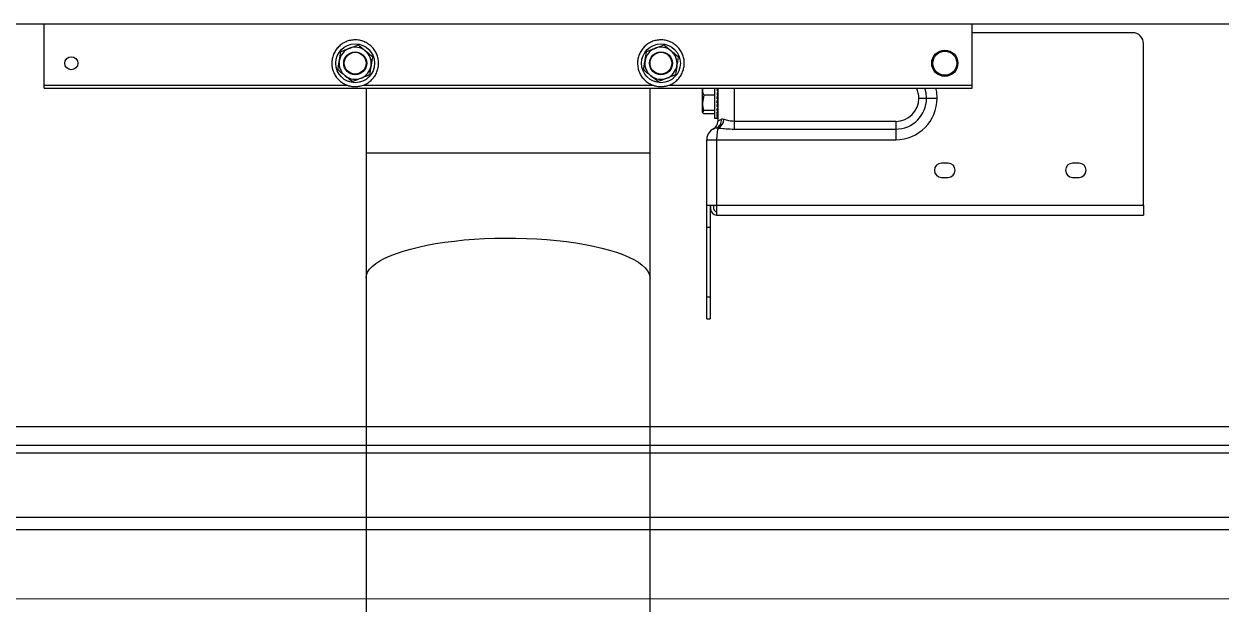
# Model space of a CAD drawing. Header units: inches. Extents: x -1851 to 6314, y -1304 to 4687.
# Drawn here: x -19.91 to 1.67, y 2806.51 to 2816.97 of the extents above; entities that cross this region are included whole.
import ezdxf

# ---------------------------------------------------------------- set-up
doc = ezdxf.new("R2010")
doc.units = ezdxf.units.IN
doc.header["$MEASUREMENT"] = 0
for name, color, linetype in [('DC FEEEDERS', 1, 'Continuous'), ('DC STRING CABLES', 30, 'Continuous'), ('WIRE MANAGEMENT', 4, 'Continuous')]:
    doc.layers.add(name, color=color, linetype=linetype)

# ---------------------------------------------------------------- blocks, each defined once
blk = doc.blocks.new('2.4.20_7-7_Mid Plan View')
at = {"color": 7, "linetype": 'Continuous', "lineweight": 25}
for p, q in [((0.5729209780693019, 1.016000036150217), (0.5729209780693019, -1.016000028699636)), ((0.5434709787368774, 0.2124999947845936), (0.5434709787368774, -0.2125000022351742)), ((0.5434709787368774, 0.2124999947845936), (0.5449209809303284, 0.2124999947845936)), ((0.5449209809303284, 0.2124999947845936), (0.5729209780693019, 0.2124999947845936)), ((0.4565092921257019, 0.06500000134110451), (0.2310929447412491, 0.06500000134110451)), ((0.5139469504356384, 0.06500000134110451), (0.4565092921257019, 0.06500000134110451)), ((0.5434709787368774, 0.06500000134110451), (0.5139469504356384, 0.06500000134110451)), ((0.2310929447412491, -0.06500000134110451), (0.4565092921257019, -0.06500000134110451)), ((0.4565092921257019, -0.06500000134110451), (0.5139469504356384, -0.06500000134110451)), ((0.5139469504356384, -0.06500000134110451), (0.5434709787368774, -0.06500000134110451)), ((0.4379209876060486, -0.09100000187754631), (0.4379209876060486, -0.0924999974668026)), ((0.4379209876060486, -0.09100000187754631), (0.4479210078716278, -0.09100000187754631)), ((0.4479210078716278, -0.0924999974668026), (0.4379209876060486, -0.0924999974668026)), ((0.4479210078716278, -0.09100000187754631), (0.4479210078716278, -0.0924999974668026)), ((0.4479210078716278, -0.09100000187754631), (0.479921013116833, -0.09100000187754631)), ((0.479921013116833, -0.0924999974668026), (0.4479210078716278, -0.0924999974668026)), ((0.479921013116833, -0.09100000187754631), (0.479921013116833, -0.0924999974668026)), ((0.479921013116833, -0.09100000187754631), (0.4899210035800934, -0.09100000187754631)), ((0.4899210035800934, -0.0924999974668026), (0.479921013116833, -0.0924999974668026)), ((0.4899210035800934, -0.09275000169873238), (0.4881710112094879, -0.09275000169873238)), ((0.4899210035800934, -0.09100000187754631), (0.5199210047721863, -0.09100000187754631)), ((0.4899210035800934, -0.09100000187754631), (0.4899210035800934, -0.09549999609589577)), ((0.5199210047721863, -0.09100000187754631), (0.5199210047721863, -0.09549999609589577)), ((0.5318291187286377, -0.09459999576210976), (0.5318291187286377, -0.08958055451512337)), ((0.5324209928512573, -0.08899999782443047), (0.532260656356808, -0.08909258618950844)), ((0.5324209928512573, -0.08899999782443047), (0.5325379967689514, -0.08899999782443047)), ((0.5332468748092651, -0.08958055451512337), (0.5325379967689514, -0.08899999782443047)), ((0.5325379967689514, -0.08899999782443047), (0.5367928147315979, -0.08899999782443047)), ((0.5332468748092651, -0.09459999576210976), (0.5332468748092651, -0.08958055451512337)), ((0.5403387546539307, -0.08958055451512337), (0.5367928147315979, -0.08899999782443047)), ((0.5367928147315979, -0.08899999782443047), (0.5431758165359497, -0.08899999782443047)), ((0.5403387546539307, -0.09459999576210976), (0.5403387546539307, -0.08958055451512337)), ((0.5434709787368774, -0.08905019983649254), (0.5431758165359497, -0.08899999782443047)), ((0.5431758165359497, -0.08899999782443047), (0.5434709787368774, -0.08899999782443047)), ((0.4854210019111633, -0.09549999609589577), (0.4854210019111633, -0.2910000048577785)), ((0.4899210035800934, -0.09549999609589577), (0.4854210019111633, -0.09549999609589577)), ((0.4881710112094879, -0.09424999728798866), (0.4899210035800934, -0.09424999728798866)), ((0.4899210035800934, -0.09549999609589577), (0.4899210035800934, -0.2910000048577785)), ((0.5199210047721863, -0.09549999609589577), (0.4899210035800934, -0.09549999609589577)), ((0.5199210047721863, -0.09549999609589577), (0.5199210047721863, -0.1775000058114529)), ((0.5434709787368774, -0.09599999710917473), (0.5282875895500183, -0.09599999710917473)), ((0.52982097864151, -0.09459999576210976), (0.52982097864151, -0.09591010585427284)), ((0.5320414900779724, -0.09459999576210976), (0.52982097864151, -0.09459999576210976)), ((0.52982097864151, -0.09591010585427284), (0.52982097864151, -0.09599999710917473)), ((0.529826283454895, -0.09599999710917473), (0.529826283454895, -0.09598102048039436)), ((0.5298541188240051, -0.09599999710917473), (0.5298541188240051, -0.09564999863505363)), ((0.5302134156227112, -0.09599999710917473), (0.5302134156227112, -0.09564999863505363)), ((0.5309533476829493, -0.09599999710917473), (0.5309533476829493, -0.09564999863505363)), ((0.5434709787368774, -0.09459999576210976), (0.5320414900779724, -0.09459999576210976)), ((0.5320414900779724, -0.09599999710917473), (0.5320414900779724, -0.09564999863505363)), ((0.533430278301239, -0.09599999710917473), (0.533430278301239, -0.09564999863505363)), ((0.5346699953079188, -0.09598817303776741), (0.5345214009284938, -0.09599999710917473)), ((0.5350590944290126, -0.09599999710917473), (0.5350590944290126, -0.09564999863505363)), ((0.5362731218338013, -0.09594948962330818), (0.5358265042304993, -0.09599999710917473)), ((0.535829484462738, -0.09599966183304787), (0.535829484462738, -0.09599999710917473)), ((0.5358970165252686, -0.09599202498793602), (0.5358970165252686, -0.09599999710917473)), ((0.5364536046981812, -0.09599999710917473), (0.5364536046981812, -0.09599239006638527)), ((0.5368566513061523, -0.09599999710917473), (0.5368566513061523, -0.09564999863505363)), ((0.5378367900848353, -0.09587940946221352), (0.5372668504714966, -0.09599999710917473)), ((0.537993311882019, -0.09599999710917473), (0.537993311882019, -0.0959155224263668)), ((0.5380135774612427, -0.09592018648982048), (0.5380135774612427, -0.09599999710917473)), ((0.5387443900108302, -0.09599999710917473), (0.5387443900108302, -0.09564999863505363)), ((0.5388416647911072, -0.09584629163146019), (0.5387794971466064, -0.09599999710917473)), ((0.5388416647911072, -0.09599999710917473), (0.5388416647911072, -0.09584629163146019)), ((0.5388433933258057, -0.0956728495657444), (0.5388433933258057, -0.09599999710917473)), ((0.5396934151649475, -0.09599999710917473), (0.5396934151649475, -0.09586891904473305)), ((0.5406398773193324, -0.09599999710917473), (0.5406398773193324, -0.09564999863505363)), ((0.5406398773193324, -0.09586213901638985), (0.5417569279670715, -0.09599999710917473)), ((0.5412600040435755, -0.09599999710917473), (0.5412600040435755, -0.09593867138028145)), ((0.5424602627754211, -0.09599999710917473), (0.5424602627754211, -0.09564999863505363)), ((0.5424602627754211, -0.09594701603055), (0.5430916547775269, -0.09599999710917473)), ((0.5427849888801575, -0.09599999710917473), (0.5427849888801575, -0.09597426280379295)), ((0.5429788827896118, -0.09599999710917473), (0.5429788827896118, -0.09599053487181664)), ((0.5429955124855042, -0.09599999710917473), (0.5429955124855042, -0.09599192813038826)), ((0.5247648358345032, -0.103499997407198), (0.5247648358345032, -0.1775000058114529)), ((0.5282875895500183, -0.103499997407198), (0.5247648358345032, -0.103499997407198)), ((0.5282875895500183, -0.1775000058114529), (0.5282875895500183, -0.103499997407198)), ((0.5247648358345032, -0.1775000058114529), (0.5199210047721863, -0.1775000058114529)), ((0.5282875895500183, -0.1775000058114529), (0.5247648358345032, -0.1775000058114529)), ((0.5389209985733032, -0.1881333999335766), (0.5389209985733032, -0.1916561834514141)), ((0.5389209985733032, -0.1916561834514141), (0.5389209985733032, -0.1964999996125698)), ((0.5026710033416748, -0.1985000036656857), (0.5026710033416748, -0.2014999948441982)), ((0.5091710090637207, -0.2014999948441982), (0.5091710090637207, -0.1985000036656857)), ((0.5434709787368774, -0.2125000022351742), (0.5449209809303284, -0.2125000022351742)), ((0.5449209809303284, -0.2125000022351742), (0.5729209780693019, -0.2125000022351742)), ((0.568921029567715, -0.2860000096261501), (0.568921029567715, -0.2125000022351742)), ((0.5026710033416748, -0.2585000060498714), (0.5026710033416748, -0.261499997228384)), ((0.5091710090637207, -0.261499997228384), (0.5091710090637207, -0.2585000060498714)), ((0.4899210035800934, -0.2910000048577785), (0.4854210019111633, -0.2910000048577785)), ((0.4899210035800934, -0.2910000048577785), (0.5639209747314453, -0.2910000048577785))]:
    blk.add_line(p, q, dxfattribs=at)
at = {"color": 8, "linetype": 'Continuous', "lineweight": 25}
for p, q in [((0.5449209809303284, 0.2124999947845936), (0.5449209809303284, 0.07380657270550728)), ((0.5449209809303284, 0.06619342789053917), (0.5449209809303284, -0.06619342789053917)), ((0.5139469504356384, 0.06500000134110451), (0.5139469504356384, -0.06500000134110451)), ((0.5449209809303284, -0.07380657270550728), (0.5449209809303284, -0.2125000022351742)), ((0.5434709787368774, -0.103499997407198), (0.5282875895500183, -0.103499997407198))]:
    blk.add_line(p, q, dxfattribs=at)
at = {"color": 8, "linetype": 'Continuous', "lineweight": 25, "flags": 128}
for points in [[(0.4565092921257019, 0.06500000134110451), (0.4578662216663361, 0.0648224987089634), (0.4592157006263697, 0.06429095938801765), (0.4605504274368286, 0.06340828165411949), (0.4618630707263947, 0.06217928975820541), (0.4631464779376948, 0.06061069667339325), (0.4643936455249786, 0.05871107056736946), (0.4655977487564051, 0.05649078264832497), (0.4667522013187408, 0.05396196246147156), (0.4678507149219513, 0.05113842338323593), (0.4688872694969177, 0.04803558066487312), (0.4698562622070312, 0.04467038437724113), (0.4707523286342585, 0.04106121510267258), (0.471570611000061, 0.03722778707742691), (0.4723066389560699, 0.03319102898240089), (0.4729563593864441, 0.02897299453616142), (0.4735162854194641, 0.02459671907126904), (0.4739833176136017, 0.02008610591292381), (0.4743548929691279, 0.01546578947454691), (0.4746290147304499, 0.01076100300997496), (0.4748041927814484, 0.005997444968670607), (0.4748794138431549, 0.001201130275148898), (0.4748543202877009, -0.003601744305342436), (0.4747290313243866, -0.008384947665035725), (0.4745042622089386, -0.01312235556542873), (0.4741811752319336, -0.01778809353709221), (0.4737615883350372, -0.02235667780041695), (0.473247766494751, -0.02680316008627415), (0.4726425111293793, -0.03110324963927269), (0.4719491600990295, -0.03523346781730652), (0.4711714684963226, -0.0391712486743927), (0.4703137278556824, -0.04289509356021881), (0.4693805575370753, -0.04638465866446495), (0.4683771133422852, -0.04962088540196419), (0.4673088192939723, -0.05258610472083092), (0.4661815762519801, -0.05526411160826683), (0.4650014936923981, -0.05764028802514076), (0.4637750387191772, -0.05970165133476257), (0.462508887052536, -0.06143694743514061), (0.4612099528312683, -0.06283669546246529), (0.4598853886127472, -0.06389324739575386), (0.4585423469543457, -0.06460084393620491), (0.457188218832016, -0.06495561078190804), (0.4565092921257019, -0.06500000134110451)], [(0.5389209985733032, -0.1916561834514141), (0.5413792133331263, -0.1914411149919033), (0.5434709787368774, -0.1909050308167934)], [(0.5389209985733032, -0.1964999996125698), (0.5416249632835353, -0.1963066123425961), (0.5434709787368774, -0.1959471516311169)]]:
    blk.add_lwpolyline(points, dxfattribs=at)
at = {"color": 7, "linetype": 'Continuous', "lineweight": 25}
for centre, radius in [((0.5549209999999967, 0.2000000014364787), 0.002999999999997268), ((0.5549209999999967, 0.0700000014364548), 0.00890000000000012), ((0.5549209999999967, 0.0700000014364548), 0.005254000000000173), ((0.5549209999999967, 0.0700000014364548), 0.005000000000002268), ((0.5549209999999967, -0.06999999856353156), 0.00890000000000012), ((0.5549209999999967, -0.06999999856353156), 0.005254000000000173), ((0.5549209999999967, -0.06999999856353156), 0.005000000000002268), ((0.5549209999999967, -0.199999998563527), 0.00599999999999893), ((0.5549209999999967, -0.199999998563527), 0.005500000000002712)]:
    blk.add_circle(centre, radius, dxfattribs=at)
for centre, radius, start, end in [((0.5549209999999967, 0.0700000014364548), 0.0107000000000022, 135.5523819086551, 146.8023819086476), ((0.5549209999999967, 0.0700000014364548), 0.0107000000000022, 124.3023819086645, 135.5523819086551), ((0.5549209999999967, 0.0700000014364548), 0.01070000000000253, 113.052381908644, 124.3023819086645), ((0.5549209999999967, 0.0700000014364548), 0.007365000000002598, 81.1773819086488, 141.1773819086489), ((0.5549209999999967, 0.0700000014364548), 0.01070000000000253, 101.8023819086472, 113.052381908644), ((0.5549209999999967, 0.0700000014364548), 0.01070000000000243, 90.55238190864638, 101.8023819086472), ((0.5549209999999967, 0.0700000014364548), 0.01070000000000441, 79.30238190864472, 90.55238190864638), ((0.5549209999999967, 0.0700000014364548), 0.007365000000002598, 21.17738190865533, 81.1773819086488), ((0.5549209999999967, 0.0700000014364548), 0.01070000000000441, 68.05238190863902, 79.30238190864472), ((0.5549209999999967, 0.0700000014364548), 0.01070000000000341, 56.8023819086573, 68.05238190863902), ((0.5549209999999967, 0.0700000014364548), 0.01070000000000341, 45.55238190866002, 56.8023819086573), ((0.5549209999999967, 0.0700000014364548), 0.01069999999999985, 34.30238190866657, 45.55238190866002), ((0.5549209999999967, 0.0700000014364548), 0.01070000000000042, 169.3023819086576, 180.5523819086492), ((0.5549209999999967, 0.0700000014364548), 0.01070000000000042, 158.0523819086532, 169.3023819086576), ((0.5549209999999967, 0.0700000014364548), 0.01070000000000056, 146.8023819086476, 158.0523819086532), ((0.5549209999999967, 0.0700000014364548), 0.007365000000000626, 141.1773819086489, 201.1773819086396), ((0.5549209999999967, 0.0700000014364548), 0.007365000000001773, 321.1773819086489, 21.17738190865533), ((0.5549209999999967, 0.0700000014364548), 0.01070000000000072, 23.05238190866335, 34.30238190866657), ((0.5549209999999967, 0.0700000014364548), 0.01070000000000072, 11.80238190865806, 23.05238190866335), ((0.5549209999999967, 0.0700000014364548), 0.01070000000000247, 0.5523819086630791, 11.80238190865806), ((0.5549209999999967, 0.0700000014364548), 0.0107000000000001, 180.5523819086492, 191.8023819086581), ((0.5549209999999967, 0.0700000014364548), 0.0107000000000001, 191.8023819086581, 203.0523819086483), ((0.5549209999999967, 0.0700000014364548), 0.01069999999999939, 203.0523819086483, 214.3023819086499), ((0.5549209999999967, 0.0700000014364548), 0.007365000000000541, 201.1773819086396, 261.177381908645), ((0.5549209999999967, 0.0700000014364548), 0.01069999999999942, 326.8023819086641, 338.0523819086531), ((0.5549209999999967, 0.0700000014364548), 0.01070000000000042, 338.0523819086531, 349.3023819086584), ((0.5549209999999967, 0.0700000014364548), 0.01070000000000247, 349.3023819086584, 0.5523819086630791), ((0.5549209999999967, 0.0700000014364548), 0.01069999999999792, 214.3023819086499, 225.5523819086599), ((0.5549209999999967, 0.0700000014364548), 0.01070000000000056, 225.5523819086599, 236.8023819086499), ((0.5549209999999967, 0.0700000014364548), 0.0107000000000007, 236.8023819086499, 248.0523819086405), ((0.5549209999999967, 0.0700000014364548), 0.007365000000000626, 261.177381908645, 321.1773819086489), ((0.5549209999999967, 0.0700000014364548), 0.01069999999999985, 293.0523819086501, 304.3023819086645), ((0.5549209999999967, 0.0700000014364548), 0.0107000000000022, 304.3023819086645, 315.5523819086551), ((0.5549209999999967, 0.0700000014364548), 0.0107000000000022, 315.5523819086551, 326.8023819086641), ((0.5549209999999967, 0.0700000014364548), 0.0107000000000007, 248.0523819086405, 259.3023819086572), ((0.5549209999999967, 0.0700000014364548), 0.01069999999999902, 259.3023819086572, 270.5523819086464), ((0.5549209999999967, 0.0700000014364548), 0.0106999999999994, 270.5523819086464, 281.8023819086472), ((0.5549209999999967, 0.0700000014364548), 0.0106999999999994, 281.8023819086472, 293.0523819086501), ((0.5549209999999967, -0.06999999856353156), 0.01069999999999985, 113.0523819086502, 124.3023819086645), ((0.5549209999999967, -0.06999999856353156), 0.0106999999999994, 101.8023819086472, 113.0523819086502), ((0.5549209999999967, -0.06999999856353156), 0.0106999999999994, 90.55238190864638, 101.8023819086472), ((0.5549209999999967, -0.06999999856353156), 0.01070000000000106, 79.30238190864097, 90.55238190864638), ((0.5549209999999967, -0.06999999856353156), 0.01070000000000106, 68.05238190863902, 79.30238190864097), ((0.5549209999999967, -0.06999999856353156), 0.0107000000000007, 56.80238190865074, 68.05238190863902), ((0.5549209999999967, -0.06999999856353156), 0.0107000000000007, 146.8023819086476, 158.0523819086382), ((0.5549209999999967, -0.06999999856353156), 0.01070000000000056, 135.5523819086712, 146.8023819086476), ((0.5549209999999967, -0.06999999856353156), 0.01069999999999985, 124.3023819086645, 135.5523819086712), ((0.5549209999999967, -0.06999999856353156), 0.007365000000001773, 141.1773819086669, 201.1773819086677), ((0.5549209999999967, -0.06999999856353156), 0.007364999999999227, 81.17738190864343, 141.1773819086669), ((0.5549209999999967, -0.06999999856353156), 0.007365000000001773, 21.17738190865533, 81.17738190864343), ((0.5549209999999967, -0.06999999856353156), 0.01070000000000056, 45.55238190866584, 56.80238190865074), ((0.5549209999999967, -0.06999999856353156), 0.01069999999999985, 34.30238190866657, 45.55238190866584), ((0.5549209999999967, -0.06999999856353156), 0.01069999999999985, 23.05238190864834, 34.30238190866657), ((0.5549209999999967, -0.06999999856353156), 0.01070000000000042, 169.3023819086576, 180.5523819086492), ((0.5549209999999967, -0.06999999856353156), 0.0106999999999994, 180.5523819086492, 191.8023819086439), ((0.5549209999999967, -0.06999999856353156), 0.0107000000000007, 158.0523819086382, 169.3023819086576), ((0.5549209999999967, -0.06999999856353156), 0.007365000000001773, 321.1773819086679, 21.17738190865533), ((0.5549209999999967, -0.06999999856353156), 0.0106999999999994, 11.80238190864475, 23.05238190864834), ((0.5549209999999967, -0.06999999856353156), 0.01070000000000243, 0.5523819086500512, 11.80238190864475), ((0.5549209999999967, -0.06999999856353156), 0.01070000000000243, 349.3023819086435, 0.5523819086500512), ((0.5549209999999967, -0.06999999856353156), 0.0106999999999994, 191.8023819086439, 203.0523819086483), ((0.5549209999999967, -0.06999999856353156), 0.01069999999999985, 203.0523819086483, 214.3023819086658), ((0.5549209999999967, -0.06999999856353156), 0.01069999999999985, 214.3023819086658, 225.5523819086658), ((0.5549209999999967, -0.06999999856353156), 0.007365000000002598, 201.1773819086677, 261.1773819086488), ((0.5549209999999967, -0.06999999856353156), 0.007365000000002598, 261.1773819086488, 321.1773819086679), ((0.5549209999999967, -0.06999999856353156), 0.01070000000000056, 315.5523819086712, 326.8023819086486), ((0.5549209999999967, -0.06999999856353156), 0.0107000000000007, 326.8023819086486, 338.0523819086383), ((0.5549209999999967, -0.06999999856353156), 0.01070000000000106, 338.0523819086383, 349.3023819086435), ((0.5549209999999967, -0.06999999856353156), 0.01070000000000056, 225.5523819086658, 236.8023819086499), ((0.5549209999999967, -0.06999999856353156), 0.0107000000000007, 236.8023819086499, 248.0523819086405), ((0.5549209999999967, -0.06999999856353156), 0.0107000000000007, 248.0523819086405, 259.3023819086605), ((0.5549209999999967, -0.06999999856353156), 0.01070000000000243, 259.3023819086605, 270.5523819086464), ((0.5549209999999967, -0.06999999856353156), 0.01070000000000243, 270.5523819086464, 281.8023819086472), ((0.5549209999999967, -0.06999999856353156), 0.0106999999999994, 281.8023819086472, 293.0523819086501), ((0.5549209999999967, -0.06999999856353156), 0.01069999999999985, 293.0523819086501, 304.3023819086645), ((0.5549209999999967, -0.06999999856353156), 0.01069999999999985, 304.3023819086645, 315.5523819086712), ((0.4881709999999977, -0.09549999856352542), 0.002750000000000907, 90, 180), ((0.5199209999999965, -0.0964999985635302), 0.005500000000002224, 11.91839806552001, 90), ((0.4881709999999977, -0.09549999856352542), 0.001249999999998862, 90, 180), ((0.5282876002653403, -0.09199999856352292), 0.003999999999999768, 208.2737136313715, 270), ((0.5285807469141979, -0.09425236387406244), 0.003461727853566457, 198.7333930760016, 280.5780010071418), ((0.5292369969323545, -0.09445885050160996), 0.004341295830076375, 204.9988573147889, 269.7259189429745), ((0.5389209999999984, -0.1774999985635475), 0.01900000000000316, 180, 270), ((0.5389209999999984, -0.1774999985635475), 0.01415617879374962, 180, 270), ((0.5389209999999984, -0.1774999985635475), 0.01063339973465985, 180, 270), ((0.5059209999999972, -0.1984999985635341), 0.003250000000000451, 0, 180), ((0.5059209999999972, -0.20149999856352), 0.003250000000000451, 180, 0), ((0.5059209999999972, -0.2584999985635363), 0.003250000000000451, 0, 180), ((0.5059209999999972, -0.2614999985635222), 0.003250000000000451, 180, 0), ((0.5639210000000006, -0.2859999985635397), 0.004999999999998858, 270, 0)]:
    blk.add_arc(centre, radius, start, end, dxfattribs=at)
at = {"color": 8, "linetype": 'Continuous', "lineweight": 25}
blk.add_arc((0.5389209999999984, -0.1774999985635475), 0.01063339973465985, 270, 295.3341732488475, dxfattribs=at)
at = {"color": 7, "linetype": 'Continuous', "lineweight": 25}
for centre, major_axis, ratio, start_param, end_param in [((0.5199209999999965, -0.0964999985635302), (0.005500000000005224, 0), 0.1818181818184637, 0.2080152878069038, 1.570796326794897), ((0.5389209999999984, -0.09564999856354461), (0.009099783090072141, 0.0002744968309878001), 0.2288945675748695, 3.134688111538636, 3.17793690238777), ((0.5389209999999984, -0.09564999856354461), (0.009099896219782966, -0.0001890111527711722), 0.2299345900707861, 3.231681193661009, 3.399056819197421), ((0.5389209999999984, -0.09564999856354461), (0.009098907173100761, -0.000641398300741684), 0.2198723095551164, 3.451842792269733, 3.619218417805889), ((0.5389209999999984, -0.09564999856354461), (0.009097553641374805, -0.001057321954925782), 0.1995534843766908, 3.66897239240006, 3.836348017936311), ((0.5389209999999984, -0.09564999856354461), (0.009096791998549623, -0.001416898618647336), 0.1705202325935756, 3.881777516715675, 4.049153142251848), ((0.5389209999999984, -0.09564999856354461), (0.009097097326442727, -0.00170686070747024), 0.1346486725340534, 4.089921718217898, 4.257297343754079), ((0.5389209999999984, -0.09564999856354461), (0.009098216970860438, -0.001919600460377067), 0.09383887536171177, 4.293899024754717, 4.461274650290822), ((0.5389209999999984, -0.09564999856354461), (0.009099425490862803, -0.002051353508596774), 0.04984674470826325, 4.494779252834319, 4.662154878370868), ((0.5389209999999984, -0.09564999856354461), (0.009099995613704542, -0.00210054393275868), 0.004253561807103887, 4.693963746407649, 4.861339371938994), ((0.5389209999999984, -0.09564999856354461), (0.009099596315236332, -0.002066726730826075), 0.04147333880161107, 1.222807537115898, 1.39018316265176), ((0.5389209999999984, -0.09564999856354461), (0.00909845873677567, -0.001950199591393582), 0.08587695777462065, 1.065602679086715, 1.189729513773389)]:
    blk.add_ellipse(centre, major_axis=major_axis, ratio=ratio, start_param=start_param, end_param=end_param, dxfattribs=at)
for points, knots in [([(0.5491830110549927, 0.07461720332503319), (0.5498821848982516, 0.07548610143362566), (0.5507847925289617, 0.07660781682773177), (0.5516530723560216, 0.07768684755944832), (0.5518487691879237, 0.07793004438281059)], [0, 0, 0, 0, 0.7746154801589529, 1, 1, 1, 1]), ([(0.5518487691879237, 0.07793004438281059), (0.5525311533596096, 0.07782412543991768), (0.5539084456480552, 0.07761034360078156), (0.5553322320556795, 0.07738935623191878), (0.5560505986213649, 0.07727785781025887)], [0, 0, 0, 0, 0.4954534178450613, 1, 1, 1, 1]), ([(0.5560505986213649, 0.07727785781025887), (0.5561502447566085, 0.07726239313356587), (0.5575691769880713, 0.0770421805969761), (0.5589596563228127, 0.07682635121014414), (0.5602524876594543, 0.07662567868828773)], [0, 0, 0, 0, 0.07022614119994541, 1, 1, 1, 1]), ([(0.5465172529220581, 0.07130436971783638), (0.5471825173115938, 0.07213112231144692), (0.5480615242815468, 0.07322350197827632), (0.5489636474535367, 0.07434459436163365), (0.5491830110549927, 0.07461720332503319)], [0, 0, 0, 0, 0.7568363076501453, 1, 1, 1, 1]), ([(0.5480533838272095, 0.06733934953808784), (0.5480169684912681, 0.06743337043923248), (0.5474983626628642, 0.06877236089667349), (0.546989958285991, 0.07008443060041714), (0.5465172529220581, 0.07130436971783638)], [0, 0, 0, 0, 0.07021775295501732, 1, 1, 1, 1]), ([(0.5602524876594543, 0.07662567868828773), (0.5605019493714032, 0.07598174202530572), (0.5610054468822376, 0.07468206158773683), (0.5615259850388696, 0.07333852803520813), (0.5617886185646057, 0.0726606585085392)], [0, 0, 0, 0, 0.4954576866422419, 1, 1, 1, 1]), ([(0.5617886185646057, 0.0726606585085392), (0.5618250339005435, 0.07256663760739457), (0.5623436397289545, 0.07122764714995355), (0.5628520441058207, 0.06991557744620991), (0.5633247494697535, 0.06869563832879066)], [0, 0, 0, 0, 0.07021775295501732, 1, 1, 1, 1]), ([(0.5495895147323573, 0.06337432935833931), (0.549340053020412, 0.0640182660212929), (0.548836555509574, 0.06531794645889022), (0.5483160173529456, 0.06666148001141892), (0.5480533838272095, 0.06733934953808784)], [0, 0, 0, 0, 0.4954576866422419, 1, 1, 1, 1]), ([(0.5633247494697535, 0.06869563832879066), (0.5631290526378478, 0.0684524415054284), (0.5622607728107916, 0.06737341077371184), (0.5613581651800814, 0.06625169537960574), (0.560658991336819, 0.06538279727101326)], [0, 0, 0, 0, 0.2253845198410471, 1, 1, 1, 1]), ([(0.5537914037704468, 0.06272214651107788), (0.5536917576347271, 0.0627376111845308), (0.5522728252106823, 0.06295782370409597), (0.5508823459826111, 0.0631736550308517), (0.5495895147323573, 0.06337432935833931)], [0, 0, 0, 0, 0.07022613200685017, 1, 1, 1, 1]), ([(0.5579932332038879, 0.06206996366381645), (0.5573108489864183, 0.0621758810644053), (0.5559335564244563, 0.06238965981881961), (0.5545097702907036, 0.06261064777746128), (0.5537914037704468, 0.06272214651107788)], [0, 0, 0, 0, 0.4954533527005673, 1, 1, 1, 1]), ([(0.560658991336819, 0.06538279727101326), (0.5604396277353665, 0.06511018830761373), (0.5595375045633766, 0.06398909592425639), (0.5586584975934237, 0.06289671625742699), (0.5579932332038879, 0.06206996366381645)], [0, 0, 0, 0, 0.2431636923498548, 1, 1, 1, 1]), ([(0.5465172529220581, -0.06869563087821007), (0.5471825173115938, -0.06786887828459953), (0.5480615242815468, -0.06677649861777013), (0.5489636474535367, -0.0656554062344128), (0.5491830110549927, -0.06538279727101326)], [0, 0, 0, 0, 0.7568363076501453, 1, 1, 1, 1]), ([(0.5491830110549927, -0.06538279727101326), (0.5498821848982516, -0.06451389916242078), (0.5507847925289617, -0.06339218376831468), (0.5516530723560216, -0.06231315303659812), (0.5518487691879237, -0.06206995621323586)], [0, 0, 0, 0, 0.7746154801589529, 1, 1, 1, 1]), ([(0.5518487691879237, -0.06206995621323586), (0.5525311533596096, -0.06217587515612877), (0.5539084456480552, -0.06238965699526489), (0.5553322320556795, -0.06261064436412767), (0.5560505986213649, -0.06272214278578758)], [0, 0, 0, 0, 0.4954534178450613, 1, 1, 1, 1]), ([(0.5560505986213649, -0.06272214278578758), (0.5561502447566085, -0.06273760746248058), (0.5575691769880713, -0.06295781999907035), (0.5589596563228127, -0.06317364938590231), (0.5602524876594543, -0.06337432190775871)], [0, 0, 0, 0, 0.07022614119994541, 1, 1, 1, 1]), ([(0.5602524876594543, -0.06337432190775871), (0.5605019493714032, -0.06401825857074073), (0.5610054468822376, -0.06531793900830962), (0.5615259850388696, -0.06666147256083832), (0.5617886185646057, -0.06733934208750725)], [0, 0, 0, 0, 0.4954576866422419, 1, 1, 1, 1]), ([(0.5480533838272095, -0.0726606510579586), (0.5480169684912681, -0.07256663015681397), (0.5474983626628642, -0.07122763969937296), (0.546989958285991, -0.06991556999562931), (0.5465172529220581, -0.06869563087821007)], [0, 0, 0, 0, 0.07021775295501732, 1, 1, 1, 1]), ([(0.5617886185646057, -0.06733934208750725), (0.5618250339005435, -0.06743336298865188), (0.5623436397289545, -0.0687723534460929), (0.5628520441058207, -0.07008442314983654), (0.5633247494697535, -0.07130436226725578)], [0, 0, 0, 0, 0.07021775295501732, 1, 1, 1, 1]), ([(0.5495895147323573, -0.07662567123770714), (0.549340053020412, -0.07598173457472512), (0.548836555509574, -0.07468205413715623), (0.5483160173529456, -0.07333852058462753), (0.5480533838272095, -0.0726606510579586)], [0, 0, 0, 0, 0.4954576866422419, 1, 1, 1, 1]), ([(0.5537914037704468, -0.07727785781025887), (0.5536917576342439, -0.0772623931400176), (0.5522728250176243, -0.07704218063744861), (0.5508823458962162, -0.07682634737082594), (0.5495895147323573, -0.07662567123770714)], [0, 0, 0, 0, 0.0702261228137021, 1, 1, 1, 1]), ([(0.560658991336819, -0.07461720332503319), (0.5604396277353665, -0.07488981228843272), (0.5595375045633766, -0.07601090467179006), (0.5586584975934237, -0.07710328433861946), (0.5579932332038879, -0.07793003693223)], [0, 0, 0, 0, 0.2431636923498548, 1, 1, 1, 1]), ([(0.5633247494697535, -0.07130436226725578), (0.5631290526378478, -0.07154755909061805), (0.5622607728107916, -0.07262658982233461), (0.5613581651800814, -0.07374830521644071), (0.560658991336819, -0.07461720332503319)], [0, 0, 0, 0, 0.2253845198410471, 1, 1, 1, 1]), ([(0.5579932332038879, -0.07793003693223), (0.5573108489406273, -0.07782412107391679), (0.5559335561051562, -0.07761034540425271), (0.554509770245275, -0.07738935685586057), (0.5537914037704468, -0.07727785781025887)], [0, 0, 0, 0, 0.4954532875567991, 1, 1, 1, 1]), ([(0.5325379967689514, -0.08899999782443047), (0.5325212006728286, -0.0890005775420093), (0.5322819900805058, -0.08900883390006697), (0.5320473156076062, -0.08930509515269591), (0.5318291187286377, -0.08958055451512337)], [0, 0, 0, 0, 0.07021468388493984, 1, 1, 1, 1]), ([(0.5367928147315979, -0.08899999782443047), (0.5367087332079947, -0.08900057731733568), (0.5355115043175331, -0.08900882866220172), (0.5343379812323228, -0.0893050949981955), (0.5332468748092651, -0.08958055451512337)], [0, 0, 0, 0, 0.07023011578994337, 0.9999999999999999, 0.9999999999999999, 0.9999999999999999, 0.9999999999999999]), ([(0.5431758165359497, -0.08899999782443047), (0.5429672623198094, -0.08900562179738358), (0.5420074120801139, -0.08903150557895856), (0.5410713955250763, -0.08933948904262934), (0.5403387546539307, -0.08958055451512337)], [0, 0, 0, 0, 0.2172778705616328, 1, 1, 1, 1]), ([(0.5253024101257324, -0.09629348292946815), (0.5252878535089245, -0.09643799859762225), (0.5251714200382516, -0.09759393071004752), (0.5248685418937313, -0.09998115070666813), (0.5248002579196509, -0.1022980918640428), (0.5247648358345032, -0.103499997407198)], [0, 0, 0, 0, 0.06433939929527457, 0.5146291657358917, 1, 1, 1, 1]), ([(0.5253024101257324, -0.09536414965987206), (0.525302868966719, -0.09536632382872767), (0.5253593297116268, -0.09563385701815719), (0.5253307538044005, -0.09596501559124704), (0.5253024101257324, -0.09629348292946815)], [0, 0, 0, 0, 0.008126725713603119, 1, 1, 1, 1]), ([(0.5292162299156189, -0.09765526279807091), (0.5290037709488757, -0.09719128865737048), (0.5286162315264882, -0.09634496866794962), (0.5283013460350219, -0.09601862114982396), (0.5282895370764749, -0.0960026337428701), (0.5282875895500183, -0.09599999710917473)], [0, 0, 0, 0, 0.5033190051922356, 0.9180876643613473, 1, 1, 1, 1]), ([(0.5292162299156189, -0.09880009666085243), (0.5292669849872524, -0.09849558716385332), (0.5293353929844216, -0.09808516739411743), (0.5292406727953214, -0.09774344537368052), (0.5292162299156189, -0.09765526279807091)], [0, 0, 0, 0, 0.7419464642794134, 0.9999999999999999, 0.9999999999999999, 0.9999999999999999, 0.9999999999999999]), ([(0.5282875895500183, -0.103499997407198), (0.5283534280612443, -0.1027039037537634), (0.5284856831582943, -0.1011047265938601), (0.5290016294985769, -0.09960655923944728), (0.5291912275306174, -0.0988940549492554), (0.5292162299156189, -0.09880009666085243)], [0, 0, 0, 0, 0.4625313148594631, 0.9291237422363465, 1, 1, 1, 1])]:
    blk.add_open_spline(points, degree=3, knots=knots, dxfattribs=at)

msp = doc.modelspace()

# ---------------------------------------------------------------- linework, layer by layer
at = {"layer": 'DC FEEEDERS'}
for points in [[(-90.56974485485262, 2809.23180275412), (-18.91533911950296, 2809.23180275412)], [(-33.93277068639941, 2809.23180275412), (210.4403922541146, 2809.23180275412)], [(-23.40612497602319, 2808.071802754119), (210.4403922541146, 2808.071802754119)], [(-23.40612497602319, 2807.849855884436), (210.4403922541146, 2807.849855884436)]]:
    msp.add_lwpolyline(points, dxfattribs=at)
at = {"layer": 'DC STRING CABLES', "flags": 128}
for points in [[(-90.56974485485262, 2809.706118447571), (210.4403922541146, 2809.706118447571)], [(-90.56974485485262, 2809.373655998533), (210.4403922541146, 2809.373655998533)]]:
    msp.add_lwpolyline(points, dxfattribs=at)
at = {"layer": 'WIRE MANAGEMENT', "color": 4, "linetype": 'Continuous', "lineweight": 18, "elevation": 0.1185392468253132, "flags": 128}
msp.add_lwpolyline([(-23.40612497602319, 2806.603079343406), (602.1084267804583, 2806.603079343406)], dxfattribs=at)

# ---------------------------------------------------------------- block references
at = {"xscale": 39.37008, "yscale": 39.37008, "zscale": 39.37008, "rotation": 90}
msp.add_blockref('2.4.20_7-7_Mid Plan View', (-11.1863520649531, 2794.409055329793), dxfattribs=at)

doc.saveas('drawing.dxf')
